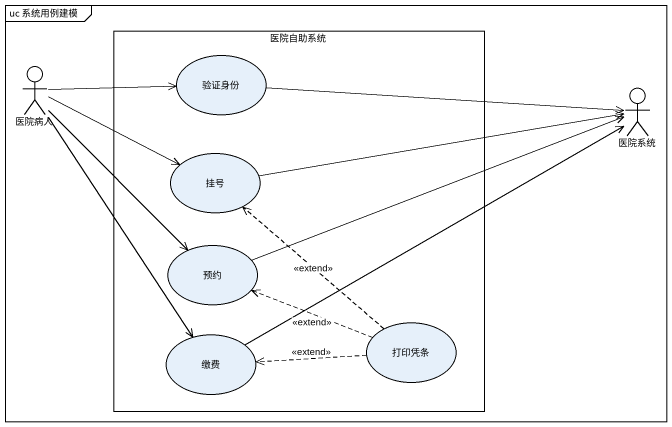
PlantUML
@startuml
mainframe uc 系统用例建模
actor 医院病人
rectangle 医院自助系统 {
  usecase 验证身份
  usecase 挂号
  usecase 预约
  usecase 缴费
  usecase 打印凭条
}
actor 医院系统
医院病人 -right-> 验证身份
医院病人 -right-> 挂号
医院病人 --> 预约
医院病人 --> 缴费
验证身份 -right-> 医院系统
挂号 -right-> 医院系统
预约 -right-> 医院系统
缴费 -right-> 医院系统
打印凭条 .up.> 挂号 : <<extend>>
打印凭条 .left.> 预约 : <<extend>>
打印凭条 .left.> 缴费 : <<extend>>
@enduml
